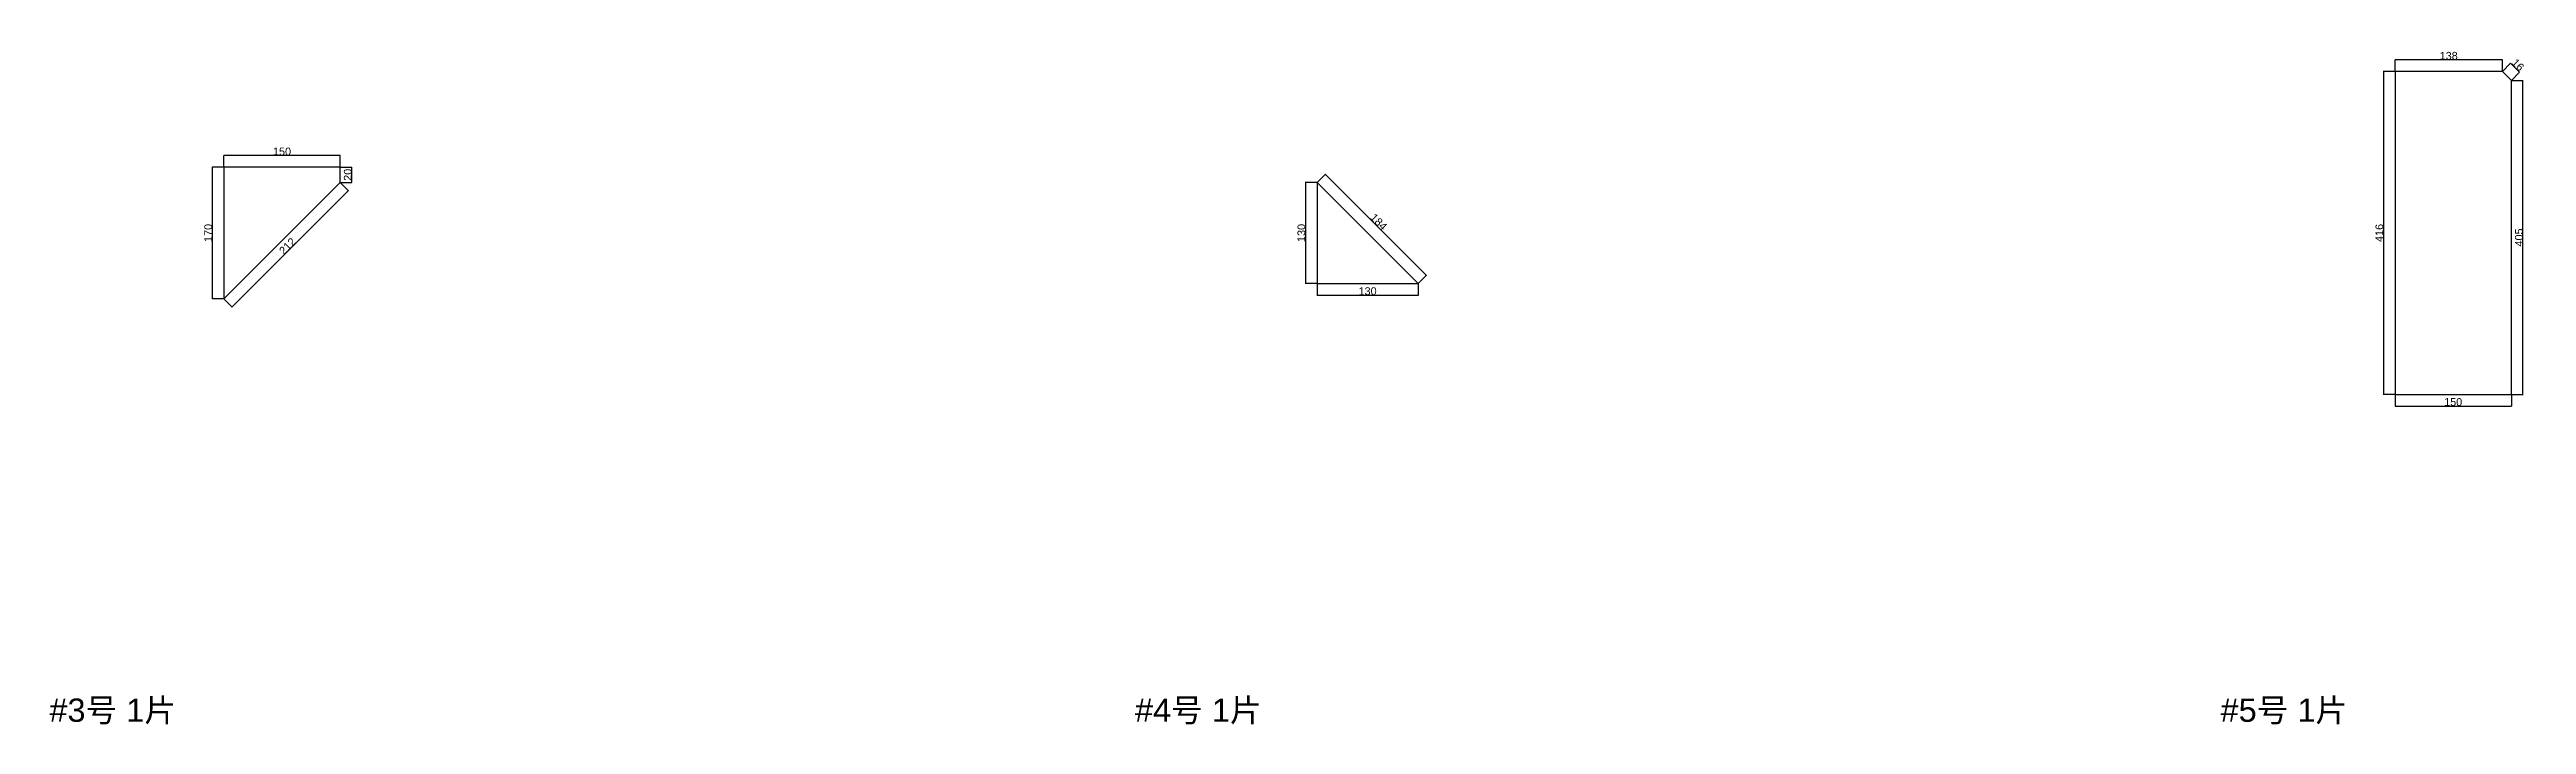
# Model space of a CAD drawing. Header units: inches. Extents: x -9450 to 207408, y -100115 to 6682.
# Drawn here: x 36500 to 39694, y -27233 to -26364 of the extents above; entities that cross this region are included whole.
import ezdxf

# ---------------------------------------------------------------- set-up
doc = ezdxf.new("R2010")
doc.units = ezdxf.units.IN
doc.header["$MEASUREMENT"] = 0
doc.layers.add('tag', color=1, linetype='Continuous')
doc.styles.get("Standard").update_dxf_attribs({"font": 'arial.ttf'})
doc.dimstyles.new('TileDimStyle', dxfattribs={"dimtxt": 10, "dimasz": 0.18, "dimexe": 0.18, "dimexo": 0.0625, "dimgap": 0.09, "dimtad": 1, "dimdec": 0, "dimzin": 0, "dimdsep": 46, "dimtxsty": 'Standard', "dimblk": 'ARCHTICK', "dimcen": 0.09, "dimadec": 0, "dimazin": 0, "dimtfac": 1, "dimtdec": 4, "dimtofl": 0, "dimtmove": 0, "dimatfit": 3, "dimfxl": 1, "dimtolj": 1, "dimtzin": 0, "dimarcsym": 0})

# ---------------------------------------------------------------- blocks, each defined once
blk = doc.blocks.new('_ArchTick')
at = {"color": 0, "linetype": 'ByBlock'}
blk.add_lwpolyline([(-0.5, -0.5, 0.4, 0.4, 0), (0.5, 0.5, 0.4, 0.4, 0)], format="xyseb", dxfattribs=at)
blk = doc.blocks.new('*D60')
at = {"color": 0, "linetype": 'ByBlock', "lineweight": -2}
for p, q in [((75.1, 84.8), (90.2, 84.8)), ((75.1, 65.2), (90.2, 65.2)), ((90, 65.2), (90, 84.8))]:
    blk.add_line(p, q, dxfattribs=at)
at = {"layer": 'Defpoints'}
for p in [(75, 84.8), (75, 65.2), (90, 84.8)]:
    blk.add_point(p, dxfattribs=at)
at = {"color": 0, "lineweight": -2, "xscale": 0.18, "yscale": 0.18, "zscale": 0.18}
for p, rotation in [((90, 84.8), 90), ((90, 65.2), 270)]:
    blk.add_blockref('_ArchTick', p, dxfattribs=dict(at, rotation=rotation))
at = {"color": 0, "insert": (89.9, 75), "char_height": 10, "attachment_point": 8, "rotation": 90}
blk.add_mtext('20', dxfattribs=at)
blk = doc.blocks.new('*D61')
at = {"color": 0, "linetype": 'ByBlock', "lineweight": -2}
for p, q in [((-75, 84.9), (-75, 100)), ((75, 99.8), (-75, 99.8)), ((75, 84.9), (75, 100))]:
    blk.add_line(p, q, dxfattribs=at)
at = {"layer": 'Defpoints'}
for p in [(-75, 99.8), (-75, 84.8), (75, 84.8)]:
    blk.add_point(p, dxfattribs=at)
at = {"color": 0, "lineweight": -2, "xscale": 0.18, "yscale": 0.18, "zscale": 0.18, "rotation": 180}
blk.add_blockref('_ArchTick', (-75, 99.8), dxfattribs=at)
at = {"color": 0, "lineweight": -2, "xscale": 0.18, "yscale": 0.18, "zscale": 0.18}
blk.add_blockref('_ArchTick', (75, 99.8), dxfattribs=at)
at = {"color": 0, "insert": (0, 99.9), "char_height": 10, "attachment_point": 8}
blk.add_mtext('150', dxfattribs=at)
blk = doc.blocks.new('*D62')
at = {"color": 0, "linetype": 'ByBlock', "lineweight": -2}
for p, q in [((-75.1, 84.8), (-90.2, 84.8)), ((-90, 84.8), (-90, -84.8)), ((-75.1, -84.8), (-90.2, -84.8))]:
    blk.add_line(p, q, dxfattribs=at)
at = {"layer": 'Defpoints'}
for p in [(-75, 84.8), (-90, -84.8), (-75, -84.8)]:
    blk.add_point(p, dxfattribs=at)
at = {"color": 0, "lineweight": -2, "xscale": 0.18, "yscale": 0.18, "zscale": 0.18}
for p, rotation in [((-90, 84.8), 90), ((-90, -84.8), 270)]:
    blk.add_blockref('_ArchTick', p, dxfattribs=dict(at, rotation=rotation))
at = {"color": 0, "insert": (-90.1, 0), "char_height": 10, "attachment_point": 8, "rotation": 90}
blk.add_mtext('170', dxfattribs=at)
blk = doc.blocks.new('*D63')
at = {"color": 0, "linetype": 'ByBlock', "lineweight": -2}
for p, q in [((75, 65.1), (85.7, 54.5)), ((-64.4, -95.4), (85.6, 54.6)), ((-75, -84.9), (-64.3, -95.5))]:
    blk.add_line(p, q, dxfattribs=at)
at = {"layer": 'Defpoints'}
for p in [(75, 65.2), (85.6, 54.6), (-75, -84.8)]:
    blk.add_point(p, dxfattribs=at)
at = {"color": 0, "lineweight": -2, "xscale": 0.18, "yscale": 0.18, "zscale": 0.18}
for p, rotation in [((85.6, 54.6), 45), ((-64.4, -95.4), 225)]:
    blk.add_blockref('_ArchTick', p, dxfattribs=dict(at, rotation=rotation))
at = {"color": 0, "insert": (10.5, -20.4), "char_height": 10, "attachment_point": 8, "rotation": 45}
blk.add_mtext('212', dxfattribs=at)
blk = doc.blocks.new('*D65')
at = {"color": 0, "linetype": 'ByBlock', "lineweight": -2}
for p, q in [((-65.1, 65.2), (-54.5, 75.9)), ((75.8, -54.6), (-54.6, 75.8)), ((65.2, -65.1), (75.9, -54.5))]:
    blk.add_line(p, q, dxfattribs=at)
at = {"layer": 'Defpoints'}
for p in [(-65.2, 65.2), (-54.6, 75.8), (65.2, -65.2)]:
    blk.add_point(p, dxfattribs=at)
at = {"color": 0, "lineweight": -2, "xscale": 0.18, "yscale": 0.18, "zscale": 0.18}
for p, rotation in [((-54.6, 75.8), 135), ((75.8, -54.6), 315)]:
    blk.add_blockref('_ArchTick', p, dxfattribs=dict(at, rotation=rotation))
at = {"color": 0, "insert": (10.7, 10.7), "char_height": 10, "attachment_point": 8, "rotation": 315}
blk.add_mtext('184', dxfattribs=at)
blk = doc.blocks.new('*D66')
at = {"color": 0, "linetype": 'ByBlock', "lineweight": -2}
for p, q in [((-65.3, 65.2), (-80.4, 65.2)), ((-80.2, 65.2), (-80.2, -65.2)), ((-65.3, -65.2), (-80.4, -65.2))]:
    blk.add_line(p, q, dxfattribs=at)
at = {"layer": 'Defpoints'}
for p in [(-65.2, 65.2), (-80.2, -65.2), (-65.2, -65.2)]:
    blk.add_point(p, dxfattribs=at)
at = {"color": 0, "lineweight": -2, "xscale": 0.18, "yscale": 0.18, "zscale": 0.18}
for p, rotation in [((-80.2, 65.2), 90), ((-80.2, -65.2), 270)]:
    blk.add_blockref('_ArchTick', p, dxfattribs=dict(at, rotation=rotation))
at = {"color": 0, "insert": (-80.3, 0), "char_height": 10, "attachment_point": 8, "rotation": 90}
blk.add_mtext('130', dxfattribs=at)
blk = doc.blocks.new('*D67')
at = {"color": 0, "linetype": 'ByBlock', "lineweight": -2}
for p, q in [((-65.2, -65.3), (-65.2, -80.4)), ((-65.2, -80.2), (65.2, -80.2)), ((65.2, -65.3), (65.2, -80.4))]:
    blk.add_line(p, q, dxfattribs=at)
at = {"layer": 'Defpoints'}
for p in [(-65.2, -65.2), (65.2, -65.2), (65.2, -80.2)]:
    blk.add_point(p, dxfattribs=at)
at = {"color": 0, "lineweight": -2, "xscale": 0.18, "yscale": 0.18, "zscale": 0.18, "rotation": 180}
blk.add_blockref('_ArchTick', (-65.2, -80.2), dxfattribs=at)
at = {"color": 0, "lineweight": -2, "xscale": 0.18, "yscale": 0.18, "zscale": 0.18}
blk.add_blockref('_ArchTick', (65.2, -80.2), dxfattribs=at)
at = {"color": 0, "insert": (0, -80.1), "char_height": 10, "attachment_point": 8}
blk.add_mtext('130', dxfattribs=at)
blk = doc.blocks.new('*D69')
at = {"color": 0, "linetype": 'ByBlock', "lineweight": -2}
for p, q in [((75.1, 196.5), (90.2, 196.5)), ((90, -208.1), (90, 196.5)), ((75.1, -208.1), (90.2, -208.1))]:
    blk.add_line(p, q, dxfattribs=at)
at = {"layer": 'Defpoints'}
for p in [(75, 196.5), (90, 196.5), (75, -208.1)]:
    blk.add_point(p, dxfattribs=at)
at = {"color": 0, "lineweight": -2, "xscale": 0.18, "yscale": 0.18, "zscale": 0.18}
for p, rotation in [((90, 196.5), 90), ((90, -208.1), 270)]:
    blk.add_blockref('_ArchTick', p, dxfattribs=dict(at, rotation=rotation))
at = {"color": 0, "insert": (89.9, -5.8), "char_height": 10, "attachment_point": 8, "rotation": 90}
blk.add_mtext('405', dxfattribs=at)
blk = doc.blocks.new('*D70')
at = {"color": 0, "linetype": 'ByBlock', "lineweight": -2}
for p, q in [((63.4, 208.2), (74.1, 218.9)), ((85.6, 207.1), (74, 218.7)), ((75, 196.6), (85.7, 207.2))]:
    blk.add_line(p, q, dxfattribs=at)
at = {"layer": 'Defpoints'}
for p in [(63.4, 208.1), (74, 218.7), (75, 196.5)]:
    blk.add_point(p, dxfattribs=at)
at = {"color": 0, "lineweight": -2, "xscale": 0.18, "yscale": 0.18, "zscale": 0.18}
for p, rotation in [((74, 218.7), 134.999999999997), ((85.6, 207.1), 314.999999999997)]:
    blk.add_blockref('_ArchTick', p, dxfattribs=dict(at, rotation=rotation))
at = {"color": 0, "insert": (79.9, 213), "char_height": 10, "attachment_point": 8, "rotation": 315}
blk.add_mtext('16', dxfattribs=at)
blk = doc.blocks.new('*D71')
at = {"color": 0, "linetype": 'ByBlock', "lineweight": -2}
for p, q in [((-75, 208.2), (-75, 223.3)), ((63.4, 223.1), (-75, 223.1)), ((63.4, 208.2), (63.4, 223.3))]:
    blk.add_line(p, q, dxfattribs=at)
at = {"layer": 'Defpoints'}
for p in [(-75, 223.1), (-75, 208.1), (63.4, 208.1)]:
    blk.add_point(p, dxfattribs=at)
at = {"color": 0, "lineweight": -2, "xscale": 0.18, "yscale": 0.18, "zscale": 0.18, "rotation": 180}
blk.add_blockref('_ArchTick', (-75, 223.1), dxfattribs=at)
at = {"color": 0, "lineweight": -2, "xscale": 0.18, "yscale": 0.18, "zscale": 0.18}
blk.add_blockref('_ArchTick', (63.4, 223.1), dxfattribs=at)
at = {"color": 0, "insert": (-5.8, 223.2), "char_height": 10, "attachment_point": 8}
blk.add_mtext('138', dxfattribs=at)
blk = doc.blocks.new('*D72')
at = {"color": 0, "linetype": 'ByBlock', "lineweight": -2}
for p, q in [((-75.1, 208.1), (-90.2, 208.1)), ((-90, 208.1), (-90, -208.1)), ((-75.1, -208.1), (-90.2, -208.1))]:
    blk.add_line(p, q, dxfattribs=at)
at = {"layer": 'Defpoints'}
for p in [(-75, 208.1), (-90, -208.1), (-75, -208.1)]:
    blk.add_point(p, dxfattribs=at)
at = {"color": 0, "lineweight": -2, "xscale": 0.18, "yscale": 0.18, "zscale": 0.18}
for p, rotation in [((-90, 208.1), 90), ((-90, -208.1), 270)]:
    blk.add_blockref('_ArchTick', p, dxfattribs=dict(at, rotation=rotation))
at = {"color": 0, "insert": (-90.1, 0), "char_height": 10, "attachment_point": 8, "rotation": 90}
blk.add_mtext('416', dxfattribs=at)
blk = doc.blocks.new('*D73')
at = {"color": 0, "linetype": 'ByBlock', "lineweight": -2}
for p, q in [((-75, -208.2), (-75, -223.3)), ((-75, -223.1), (75, -223.1)), ((75, -208.2), (75, -223.3))]:
    blk.add_line(p, q, dxfattribs=at)
at = {"layer": 'Defpoints'}
for p in [(-75, -208.1), (75, -208.1), (75, -223.1)]:
    blk.add_point(p, dxfattribs=at)
at = {"color": 0, "lineweight": -2, "xscale": 0.18, "yscale": 0.18, "zscale": 0.18, "rotation": 180}
blk.add_blockref('_ArchTick', (-75, -223.1), dxfattribs=at)
at = {"color": 0, "lineweight": -2, "xscale": 0.18, "yscale": 0.18, "zscale": 0.18}
blk.add_blockref('_ArchTick', (75, -223.1), dxfattribs=at)
at = {"color": 0, "insert": (0, -223), "char_height": 10, "attachment_point": 8}
blk.add_mtext('150', dxfattribs=at)
blk = doc.blocks.new('A_128886_133110_128886#3')
blk.add_lwpolyline([(75, 65.2), (75, 84.8), (-75, 84.8), (-75, -84.8)], close=True)
at = {"layer": 'tag'}
for base, p1, p2, angle, picture, middle in [((-75, 99.8), (75, 84.8), (-75, 84.8), 180, '*D61', (0, 99.8)), ((-90, -84.8), (-75, 84.8), (-75, -84.8), 270, '*D62', (-90, 0)), ((85.6, 54.6), (-75, -84.8), (75, 65.2), 45, '*D63', (10.6, -20.4)), ((90, 84.8), (75, 65.2), (75, 84.8), 90, '*D60', (90, 75))]:
    dim = blk.add_linear_dim(base=base, p1=p1, p2=p2, angle=angle, dimstyle='TileDimStyle', override={"dimpost": '<>'}, dxfattribs=at)
    dim.commit()
    dim.dimension.update_dxf_attribs({"geometry": picture, "text_midpoint": middle})
blk = doc.blocks.new('A_128886_133110_128886#4')
blk.add_lwpolyline([(65.2, -65.2), (-65.2, 65.2), (-65.2, -65.2)], close=True)
at = {"layer": 'tag'}
for base, p1, p2, angle, picture, middle in [((-80.2, -65.2), (-65.2, 65.2), (-65.2, -65.2), 270, '*D66', (-80.2, 0)), ((-54.6, 75.8), (65.2, -65.2), (-65.2, 65.2), 135, '*D65', (10.6, 10.6))]:
    dim = blk.add_linear_dim(base=base, p1=p1, p2=p2, angle=angle, dimstyle='TileDimStyle', override={"dimpost": '<>'}, dxfattribs=at)
    dim.commit()
    dim.dimension.update_dxf_attribs({"geometry": picture, "text_midpoint": middle})
dim = blk.add_linear_dim(base=(65.2, -80.2), p1=(-65.2, -65.2), p2=(65.2, -65.2), dimstyle='TileDimStyle', override={"dimpost": '<>'}, dxfattribs=at)
dim.commit()
dim.dimension.update_dxf_attribs({"geometry": '*D67', "text_midpoint": (0, -80.2)})
blk = doc.blocks.new('A_128886_133110_128886#5')
blk.add_lwpolyline([(75, -208.1), (75, 196.5), (63.4, 208.1), (-75, 208.1), (-75, -208.1)], close=True)
at = {"layer": 'tag'}
for base, p1, p2, angle, picture, middle in [((-75, 223.1), (63.4, 208.1), (-75, 208.1), 180, '*D71', (-5.8, 223.1)), ((74, 218.7), (75, 196.5), (63.4, 208.1), 135, '*D70', (79.8, 212.9)), ((-90, -208.1), (-75, 208.1), (-75, -208.1), 270, '*D72', (-90, 0)), ((90, 196.5), (75, -208.1), (75, 196.5), 90, '*D69', (90, -5.8))]:
    dim = blk.add_linear_dim(base=base, p1=p1, p2=p2, angle=angle, dimstyle='TileDimStyle', override={"dimpost": '<>'}, dxfattribs=at)
    dim.commit()
    dim.dimension.update_dxf_attribs({"geometry": picture, "text_midpoint": middle})
dim = blk.add_linear_dim(base=(75, -223.1), p1=(-75, -208.1), p2=(75, -208.1), dimstyle='TileDimStyle', override={"dimpost": '<>'}, dxfattribs=at)
dim.commit()
dim.dimension.update_dxf_attribs({"geometry": '*D73', "text_midpoint": (0, -223.1)})

msp = doc.modelspace()

# ---------------------------------------------------------------- block references
for name, p in [('A_128886_133110_128886#5', (39600, -26600)), ('A_128886_133110_128886#3', (36800, -26600)), ('A_128886_133110_128886#4', (38200, -26600))]:
    msp.add_blockref(name, p)

# ---------------------------------------------------------------- texts
at = {"char_height": 30, "attachment_point": 1}
for s, insert in [('#3号 1片', (36500, -27200)), ('#4号 1片', (37900, -27200)), ('#5号 1片', (39300, -27200))]:
    msp.add_mtext(s, dxfattribs=dict(at, insert=insert))

doc.saveas('drawing.dxf')
